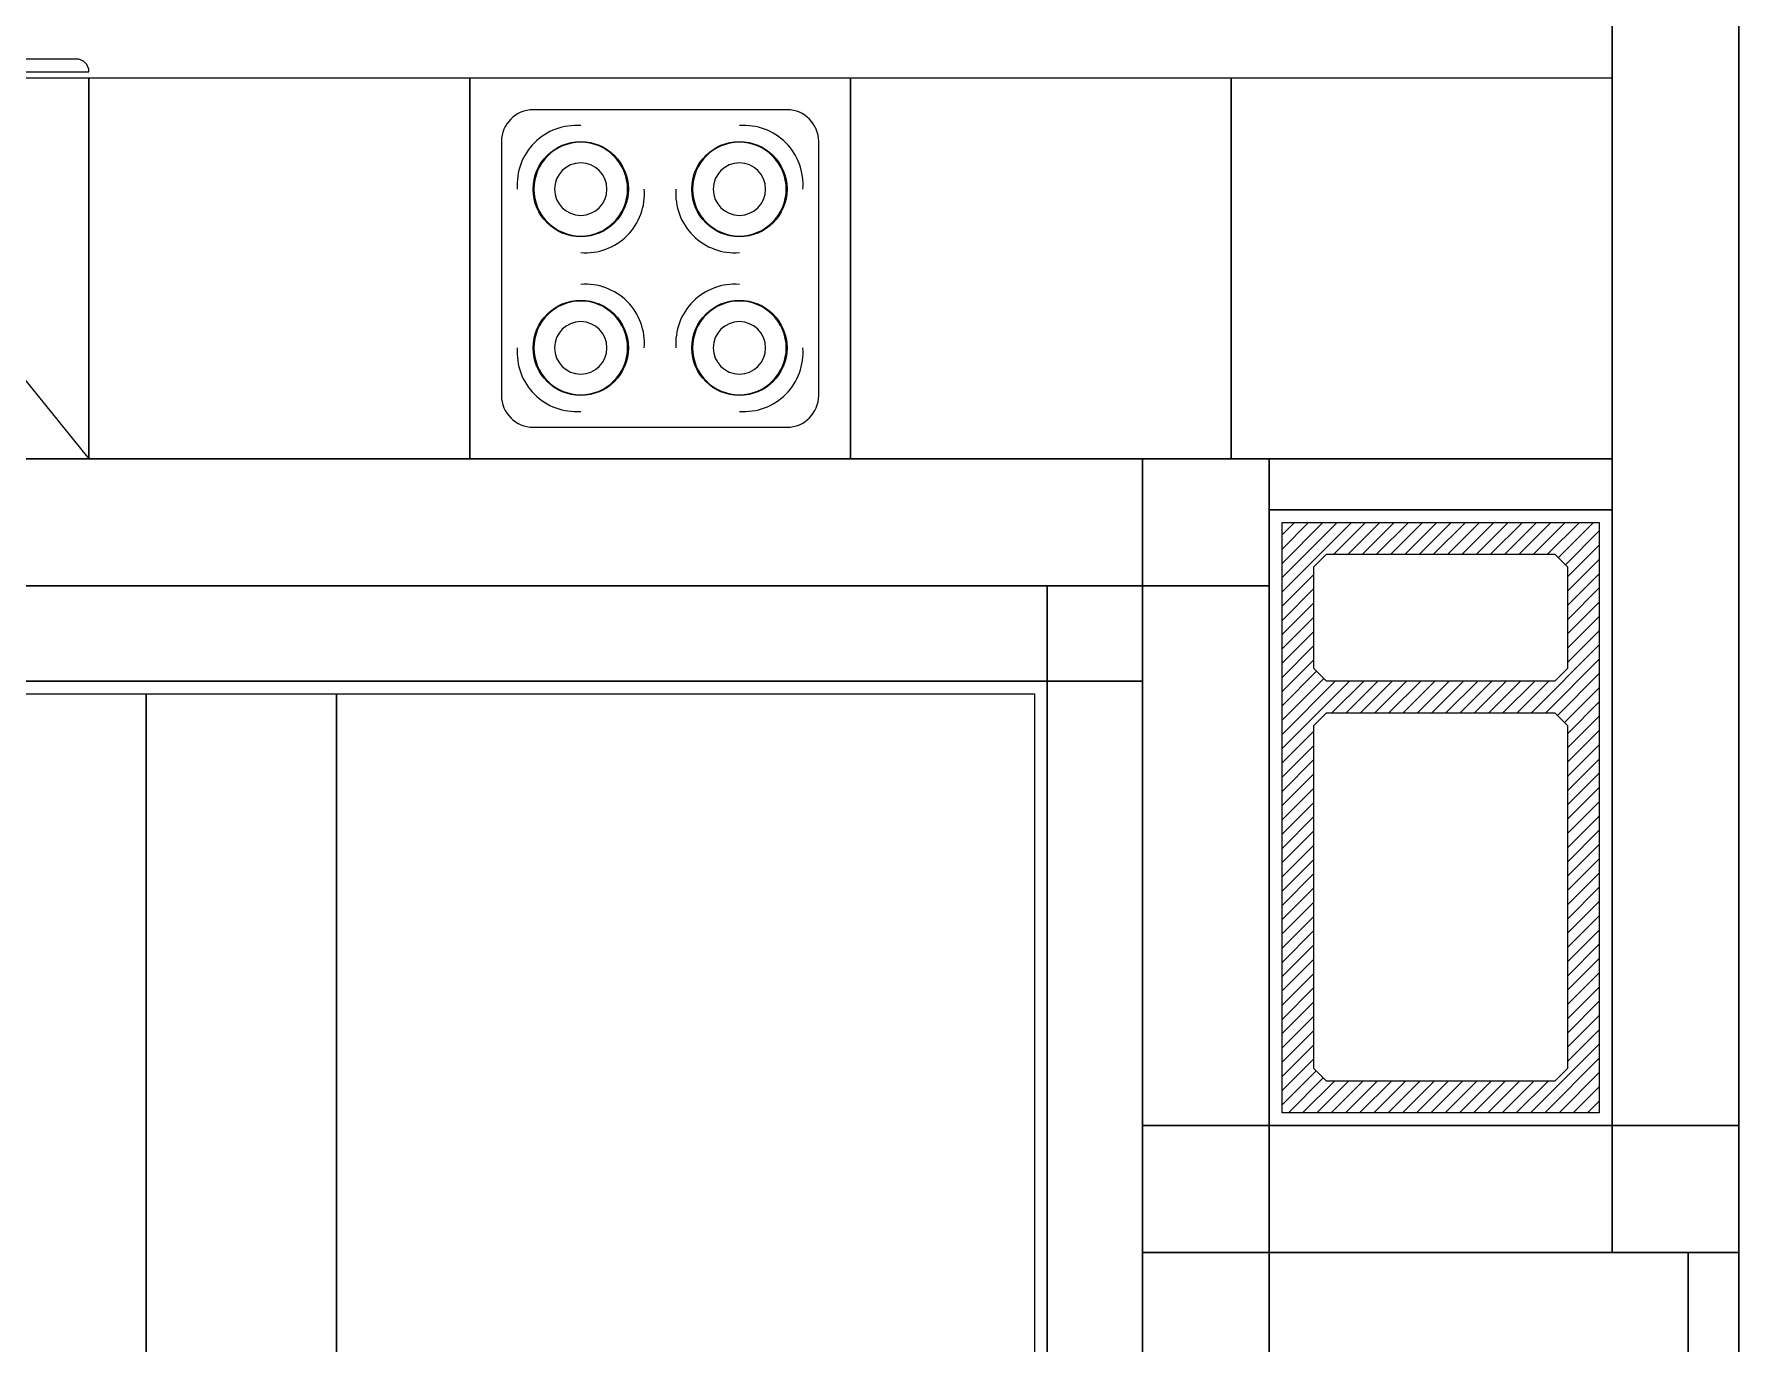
# Model space of a CAD drawing. Header units: millimetres. Extents: x 0 to 145404, y 0 to 194550.
# Drawn here: x 81239 to 83925, y 131202 to 133265 of the extents above; entities that cross this region are included whole.
import ezdxf

# ---------------------------------------------------------------- set-up
doc = ezdxf.new("R2010")
doc.units = ezdxf.units.MM
doc.linetypes.add('200_ШТРИХ', pattern=[320, 200, -120])
doc.linetypes.add('HIDDEN2', pattern=[0.1875, 0.125, -0.0625])
for name, color, linetype, lineweight in [('АР - Вентблок', 36, 'Continuous', 9), ('АР - Лестница', 152, 'Continuous', 9), ('АР - Монолит', 56, 'Continuous', 30), ('АР - Обор. - Холодильник', 42, 'Continuous', 9), ('АР - Оборуд', 252, 'Continuous', 0), ('АР - Перегородки 80', 32, 'Continuous', 30), ('АР - утеплитель', 40, 'Continuous', 30)]:
    doc.layers.add(name, color=color, linetype=linetype, lineweight=lineweight)
doc.layers.add('АР - мебель', color=7, linetype='Continuous', lineweight=9, true_color=0x787878)

# ---------------------------------------------------------------- blocks, each defined once
blk = doc.blocks.new('k_22')
at = {"ltscale": 600}
for p, q in [((0, 600), (0, 0)), ((600, 600), (0, 600)), ((600, 0), (600, 600)), ((500, 550), (100, 550)), ((50, 500), (50, 100)), ((550, 100), (550, 500)), ((100, 50), (500, 50)), ((0, 0), (600, 0))]:
    blk.add_line(p, q, dxfattribs=at)
for centre in [(175, 425), (425, 425), (175, 175), (425, 175)]:
    blk.add_circle(centre, 75, dxfattribs=at)
for centre, radius, start, end in [((100, 500), 50, 90, 180), ((500, 500), 50, 0, 90), ((167.7, 432.3), 93, 85.4974, 184.5026), ((432.3, 432.3), 93, 355.4974, 94.5026), ((175, 425), 73.8, 0, 180), ((425, 425), 73.8, 0, 180), ((175, 425), 41.3, 0, 180), ((425, 425), 41.3, 0, 180), ((175, 425), 73.8, 180, 0), ((175, 425), 41.3, 180, 0), ((182.3, 417.7), 93, 265.4974, 4.5026), ((417.7, 417.7), 93, 175.4974, 274.5026), ((425, 425), 73.8, 180, 0), ((425, 425), 41.3, 180, 0), ((182.3, 182.3), 93, 355.4974, 94.5026), ((417.7, 182.3), 93, 85.4974, 184.5026), ((175, 175), 73.8, 0, 180), ((425, 175), 73.8, 0, 180), ((175, 175), 41.3, 0, 180), ((425, 175), 41.3, 0, 180), ((167.7, 167.7), 93, 175.4974, 274.5026), ((175, 175), 73.8, 180, 0), ((175, 175), 41.3, 180, 0), ((425, 175), 73.8, 180, 0), ((425, 175), 41.3, 180, 0), ((432.3, 167.7), 93, 265.4974, 4.5026), ((100, 100), 50, 180, 270), ((500, 100), 50, 270, 0)]:
    blk.add_arc(centre, radius, start, end, dxfattribs=at)
blk = doc.blocks.new('Блок 600 х 600')
at = {"layer": 'АР - мебель'}
blk.add_lwpolyline([(-600, 0), (0, 0), (0, 600), (-600, 600)], close=True, dxfattribs=at)
blk = doc.blocks.new('Вентблок 930 х 500')
at = {"layer": 'АР - Вентблок', "lineweight": 5}
h = blk.add_hatch(dxfattribs=at)
h.set_pattern_fill('ANSI31', color=256, scale=5)
h.set_pattern_definition([(45, (-3927587.913, -709139.574), (-11.22532015, 11.22532015), [])])
h.paths.add_polyline_path([(-20, 950), (-520, 950), (-520, 20), (-20, 20)])
h.paths.add_polyline_path([(-450, 700), (-470, 720), (-470, 880), (-450, 900), (-90, 900), (-70, 880), (-70, 720), (-90, 700)], flags=16)
h.paths.add_polyline_path([(-90, 650), (-70, 630), (-70, 90), (-90, 70), (-450, 70), (-470, 90), (-470, 630), (-450, 650)], flags=16)
at = {"layer": 'АР - Вентблок', "linetype": '200_ШТРИХ', "lineweight": 5, "ltscale": 0.1}
blk.add_lwpolyline([(-540, 0), (-540, 970), (0, 970), (0, 0)], close=True, dxfattribs=at)
at = {"layer": 'АР - Вентблок', "linetype": 'ByBlock'}
for points in [[(-520, 20), (-520, 950), (-20, 950), (-20, 20)], [(-470, 720), (-470, 880), (-450, 900), (-90, 900), (-70, 880), (-70, 720), (-90, 700), (-450, 700)], [(-470, 90), (-470, 630), (-450, 650), (-90, 650), (-70, 630), (-70, 90), (-90, 70), (-450, 70)]]:
    blk.add_lwpolyline(points, close=True, dxfattribs=at)
blk = doc.blocks.new('холодильник')
at = {"layer": 'АР - Обор. - Холодильник'}
for p, q in [((0, 300), (0, -300)), ((600, 300), (0, 300)), ((600, -300), (600, 300)), ((610, 300), (610, -300)), ((610, 300), (610, 300)), ((630, -280), (630, 280)), ((0, -300), (600, -300)), ((610, -300), (610, -300))]:
    blk.add_line(p, q, dxfattribs=at)
blk.add_lwpolyline([(600, 300), (229.3, 0), (370.7, 0), (0, -300)], dxfattribs=at)
for centre, start, end in [((610, 280), 0, 90), ((610, -280), 270, 0)]:
    blk.add_arc(centre, 20, start, end, dxfattribs=at)
blk = doc.blocks.new('Квартира 2К 6450 тип 8-1 перекидная')
at = {"layer": 'АР - Монолит', "elevation": 0}
for points in [[(200, 3010), (0, 3010), (0, -200), (200, -200)], [(940, 1050), (740, 1050), (740, -200), (940, -200)]]:
    blk.add_lwpolyline(points, close=True, dxfattribs=at)
at = {"layer": 'АР - Монолит'}
for points in [[(740, 1050), (740, 850), (5980, 850), (5980, 1050)], [(0, 0), (0, -200), (940, -200), (940, 0)]]:
    blk.add_lwpolyline(points, close=True, dxfattribs=at)
at = {"layer": 'АР - Перегородки 80', "elevation": 0}
blk.add_lwpolyline([(200, 970), (200, 1050), (740, 1050), (740, 970)], close=True, dxfattribs=at)
at = {"xscale": -1, "rotation": 90}
for p in [(800, 1050, 0), (800, 1050, 0), (1400, 1050, 0), (1400, 1050, 0), (2000, 1050, 0), (2000, 1050, 0), (2600, 1050, 0), (2600, 1050, 0)]:
    blk.add_blockref('Блок 600 х 600', p, dxfattribs=at)
at = {"xscale": -1}
blk.add_blockref('Вентблок 930 х 500', (200, 0, 0), dxfattribs=at)
at = {"layer": 'АР - Оборуд', "extrusion": (-7.57211e-14, 2.93808e-13, -1), "zscale": -1, "rotation": 90.00000000000001}
blk.add_blockref('холодильник', (-2900, 1050, 0), dxfattribs=at)
at = {"layer": 'АР - Оборуд', "xscale": -1, "rotation": 270}
blk.add_blockref('k_22', (1400, 1050, 0), dxfattribs=at)
blk = doc.blocks.new('Лестница 3000')
at = {"layer": 'АР - Лестница', "linetype": 'HIDDEN2', "ltscale": 100}
blk.add_lwpolyline([(0, 4940), (2340, 4940), (2340, 0), (0, 0)], close=True, dxfattribs=at)
at = {"layer": 'АР - Лестница', "ltscale": 100}
for points in [[(1270, 1720), (2320, 1720), (2320, 1420), (1270, 1420)], [(1270, 1420), (2320, 1420), (2320, 1120), (1270, 1120)], [(2320, 1120), (2320, 20), (20, 20), (20, 1120)]]:
    blk.add_lwpolyline(points, close=True, dxfattribs=at)
blk = doc.blocks.new('Лестничная клетка Н1 9000 тип 12')
at = {"layer": 'АР - Монолит'}
for points in [[(740, -6160), (940, -6160), (940, -9200), (740, -9200)], [(0, -8150), (0, -7950), (940, -7950), (940, -8150)], [(740, -9200), (740, -9000), (6030, -9000), (6030, -9200)]]:
    blk.add_lwpolyline(points, close=True, dxfattribs=at)
at = {"layer": 'АР - Перегородки 80'}
blk.add_lwpolyline([(0, -7950), (0, -6360), (80, -6360), (80, -7950)], close=True, dxfattribs=at)
at = {"layer": 'АР - утеплитель'}
for points in [[(940, -6360), (1090, -6360), (1090, -9000), (940, -9000)], [(940, -9000), (940, -8850), (6030, -8850), (6030, -9000)]]:
    blk.add_lwpolyline(points, close=True, dxfattribs=at)
at = {"layer": 'АР - Лестница', "rotation": 270}
blk.add_blockref('Лестница 3000', (1090, -6510), dxfattribs=at)
blk = doc.blocks.new('V_Section_2')
blk.add_blockref('Квартира 2К 6450 тип 8-1 перекидная', (8950, -7500, 0))
at = {"xscale": -1, "rotation": 180}
blk.add_blockref('Лестничная клетка Н1 9000 тип 12', (8950, -15650, 0), dxfattribs=at)

msp = doc.modelspace()

# ---------------------------------------------------------------- block references
at = {"xscale": -1}
msp.add_blockref('V_Section_2', (92875.5, 139046.1, 0), dxfattribs=at)

doc.saveas('drawing.dxf')
